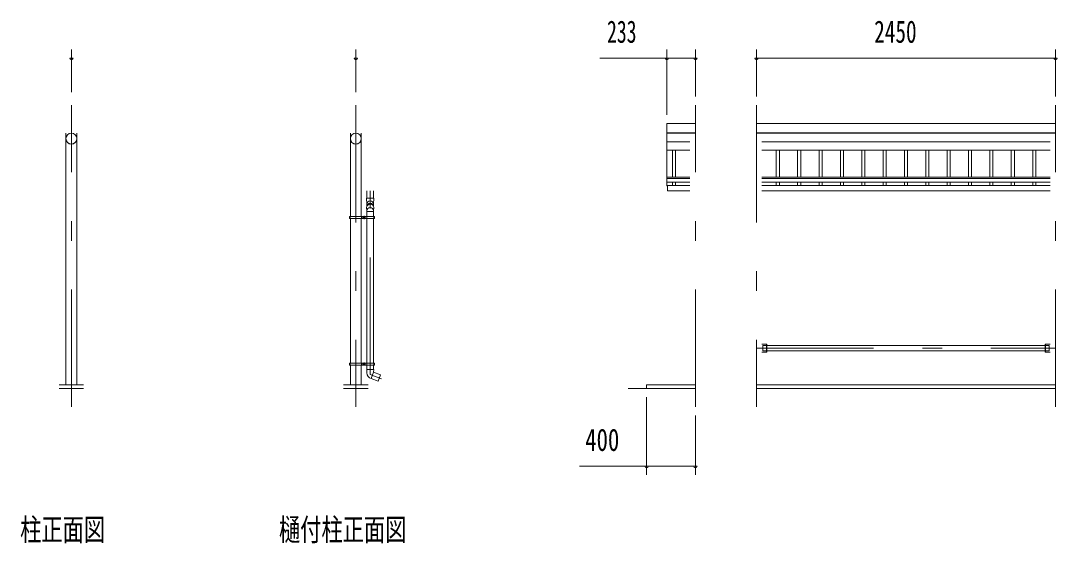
# Model space of a CAD drawing. Units: millimetres, scale not verified. Extents: x -31547 to 31550, y -14700 to 14700.
# Drawn here: x -31547 to -23057, y 1862 to 6138 of the extents above; entities that cross this region are included whole.
import ezdxf
from ezdxf.enums import TextEntityAlignment as Align

# ---------------------------------------------------------------- set-up
doc = ezdxf.new("R2010")
doc.units = ezdxf.units.MM
doc.header["$LTSCALE"] = 80
doc.linetypes.add('USER3', pattern=[24, 12, -5, 2, -5])
for name, color, linetype, lineweight in [('0-2_1-07BOLD', 7, 'Continuous', 18), ('0-3_1-27CENTER', 3, 'USER3', 18), ('0-4_1-47THIN', 4, 'Continuous', 18), ('0-5_1-57DIM', 3, 'Continuous', 18)]:
    doc.layers.add(name, color=color, linetype=linetype, lineweight=lineweight)
doc.styles.add('ＭＳ ゴシック', font='')
doc.styles.get('ＭＳ ゴシック').set_extended_font_data('MS Gothic')

msp = doc.modelspace()

# ---------------------------------------------------------------- linework, layer by layer
at = {"layer": '0-2_1-07BOLD'}
for p, q in [((-25520.73, 5296.54), (-23070.73, 5296.54)), ((-31176.46, 3157.54), (-31176.46, 5217.32)), ((-31087.36, 5217.32), (-31087.36, 3157.54)), ((-28846.73, 5217.32), (-28846.73, 4535.54)), ((-28757.63, 4535.54), (-28757.63, 5217.32)), ((-26253.73, 5221.4), (-26020.73, 5221.4)), ((-26020.73, 5217.32), (-26253.73, 5217.32)), ((-23070.73, 5221.4), (-25520.73, 5221.4)), ((-25520.73, 5217.32), (-23070.73, 5217.32)), ((-26253.73, 5147.84), (-26065.28, 5147.84)), ((-23115.28, 5147.84), (-25476.18, 5147.84)), ((-26065.28, 5078.35), (-26253.73, 5078.35)), ((-25476.18, 5078.35), (-23115.28, 5078.35)), ((-26065.28, 4856.72), (-26253.73, 4856.72)), ((-26253.73, 4846.3), (-26065.28, 4846.3)), ((-23115.28, 4856.72), (-25476.18, 4856.72)), ((-25476.18, 4846.3), (-23115.28, 4846.3)), ((-26065.28, 4816.69), (-26253.73, 4816.69)), ((-26248.73, 4790.36), (-26065.28, 4790.36)), ((-23115.28, 4816.69), (-25476.18, 4816.69)), ((-25476.18, 4790.36), (-23115.28, 4790.36)), ((-28711.67, 4745.36), (-28711.67, 4685.74)), ((-28656.67, 4685.74), (-28656.67, 4745.36)), ((-23115.28, 4745.36), (-25476.18, 4745.36)), ((-28848.32, 4527.54), (-28854.42, 4527.54)), ((-28848.32, 4535.54), (-28848.32, 4519.54)), ((-28846.72, 4519.54), (-28846.72, 3335.54)), ((-28757.63, 3386.14), (-28757.63, 4517.54)), ((-28757.62, 4519.54), (-28757.62, 3335.54)), ((-28756.02, 4535.54), (-28756.02, 4519.54)), ((-28713.27, 4535.54), (-28713.27, 4519.54)), ((-28656.67, 4576.09), (-28711.67, 4576.09)), ((-28711.67, 4519.54), (-28711.67, 3335.54)), ((-28656.67, 3335.54), (-28656.67, 4519.54)), ((-28655.07, 4519.54), (-28655.07, 4535.54)), ((-28655.07, 4527.54), (-28648.97, 4527.54)), ((-25439.38, 3490.54), (-25439.38, 3424.54)), ((-23115.28, 3490.54), (-23155.29, 3490.54)), ((-23155.28, 3490.54), (-23155.28, 3424.54)), ((-23152.09, 3424.54), (-23152.09, 3490.54)), ((-23152.08, 3490.54), (-23152.08, 3424.54)), ((-25436.18, 3478.89), (-23155.28, 3478.89)), ((-23155.28, 3436.19), (-25436.18, 3436.19)), ((-23123.23, 3436.19), (-23152.09, 3436.19)), ((-23123.24, 3436.19), (-23123.24, 3478.89)), ((-28854.42, 3327.54), (-28848.32, 3327.54)), ((-28848.32, 3335.54), (-28848.32, 3319.54)), ((-28846.72, 3319.54), (-28846.72, 3157.54)), ((-28757.63, 3335.54), (-28757.63, 3370.13)), ((-28757.63, 3157.54), (-28757.63, 3319.54)), ((-28757.62, 3319.54), (-28757.62, 3157.54)), ((-28756.02, 3319.54), (-28756.02, 3335.54)), ((-28713.27, 3335.54), (-28713.27, 3319.54)), ((-28711.67, 3319.54), (-28711.67, 3282.63)), ((-28656.67, 3282.63), (-28656.67, 3319.54)), ((-28655.07, 3319.54), (-28655.07, 3335.54)), ((-28655.07, 3327.54), (-28648.97, 3327.54)), ((-28713.17, 3282.63), (-28655.17, 3282.63)), ((-28711.41, 3256.84), (-28713.17, 3282.63)), ((-31031.91, 3157.54), (-31231.91, 3157.54)), ((-28902.18, 3157.54), (-28702.18, 3157.54)), ((-23070.73, 3157.54), (-25520.73, 3157.54)), ((-31231.91, 3127.54), (-31031.91, 3127.54)), ((-28702.18, 3127.54), (-28902.18, 3127.54)), ((-26570.73, 3127.54), (-26020.73, 3127.54)), ((-25520.73, 3127.54), (-23070.73, 3127.54))]:
    msp.add_line(p, q, dxfattribs=at)
for points in [[(-26020.73, 5296.54), (-26253.73, 5296.54), (-26253.73, 4787.78), (-26248.73, 4787.78)], [(-26248.73, 4790.36), (-26248.73, 4745.36), (-26065.28, 4745.36)], [(-28656.67, 4617.98), (-28656.67, 4636.07), (-28654.67, 4685.74), (-28713.67, 4685.74), (-28711.67, 4636.07), (-28711.67, 4617.97)], [(-28713.66, 4609), (-28711.67, 4583.03), (-28711.67, 4535.54)], [(-28656.67, 4535.54), (-28656.67, 4583.03), (-28654.67, 4608.87)], [(-25476.18, 3424.54), (-25436.18, 3424.54), (-25436.18, 3490.54), (-25476.18, 3490.54)], [(-23155.29, 3490.54), (-23155.29, 3424.54), (-23115.28, 3424.54)], [(-25439.38, 3436.19), (-25468.23, 3436.19), (-25468.23, 3478.89), (-25439.38, 3478.89)], [(-23152.09, 3478.89), (-23123.23, 3478.89), (-23123.23, 3436.19)], [(-28655.17, 3282.63), (-28656.67, 3260.63), (-28675.48, 3208.95)], [(-28675.2, 3208.85), (-28619.1, 3188.43), (-28600.29, 3240.11), (-28656.67, 3260.63)], [(-26020.73, 3157.54), (-26420.73, 3157.54), (-26420.73, 3127.54)]]:
    msp.add_lwpolyline(points, dxfattribs=at)
for points in [[(-28648.97, 4519.54), (-28854.42, 4519.54), (-28854.42, 4535.54), (-28648.97, 4535.54)], [(-28729.64, 4530.42), (-28729.64, 4524.65), (-28734.64, 4521.76), (-28739.65, 4524.65), (-28739.65, 4530.42), (-28734.64, 4533.31)], [(-28854.42, 3335.54), (-28648.97, 3335.54), (-28648.97, 3319.54), (-28854.42, 3319.54)], [(-28729.64, 3324.65), (-28729.64, 3330.43), (-28734.64, 3333.31), (-28739.65, 3330.43), (-28739.65, 3324.65), (-28734.64, 3321.76)]]:
    msp.add_lwpolyline(points, close=True, dxfattribs=at)
for centre, radius in [((-31131.91, 5172.77), 44.55), ((-28802.18, 5172.77), 44.55), ((-28734.64, 4527.54), 6.25), ((-28734.64, 4527.54), 4.9), ((-28734.64, 3327.54), 6.25), ((-28734.64, 3327.54), 4.9)]:
    msp.add_circle(centre, radius, dxfattribs=at)
for centre, radius, start, end in [((-31131.91, 5172.09), 44.55, 180, 0), ((-28802.18, 5172.09), 44.55, 180, 0), ((-28684.17, 4607.16), 29.55, 3.56303, 176.43697), ((-28684.17, 4636.37), 27.55, 3.55867, 176.44133), ((-28684.17, 4615.66), 27.55, 3.55867, 176.44133), ((-28684.17, 4582.05), 27.55, 3.55867, 176.44133), ((-28656.54, 3260.59), 55, 183.90576, 250.16731)]:
    msp.add_arc(centre, radius, start, end, dxfattribs=at)
at = {"layer": '0-3_1-27CENTER'}
for p, q in [((-31131.91, 2977.54), (-31131.91, 5447.54)), ((-28802.18, 5447.54), (-28802.18, 2977.54)), ((-26020.73, 2977.54), (-26020.73, 5447.54)), ((-25520.73, 5447.54), (-25520.73, 2977.54)), ((-23070.73, 2977.54), (-23070.73, 5447.54)), ((-28684.17, 3241.38), (-28684.17, 4745.36)), ((-28722.14, 4527.54), (-28747.14, 4527.54)), ((-28734.64, 4540.04), (-28734.64, 4515.04)), ((-25520.73, 3457.54), (-23070.73, 3457.54)), ((-28747.14, 3327.54), (-28722.14, 3327.54)), ((-28734.64, 3340.04), (-28734.64, 3315.04)), ((-28684.18, 3241.38), (-28590.91, 3207.43))]:
    msp.add_line(p, q, dxfattribs=at)
at = {"layer": '0-4_1-47THIN'}
for p, q in [((-26208.23, 5078.35), (-26208.23, 4856.72)), ((-26183.23, 4856.72), (-26183.23, 5078.35)), ((-25358.22, 4856.72), (-25358.22, 5078.35)), ((-25333.23, 5078.35), (-25333.23, 4856.72)), ((-25183.23, 5078.35), (-25183.23, 4856.72)), ((-25158.22, 4856.72), (-25158.22, 5078.35)), ((-25008.22, 4856.72), (-25008.22, 5078.35)), ((-24983.22, 5078.35), (-24983.22, 4856.72)), ((-24833.22, 5078.35), (-24833.22, 4856.72)), ((-24808.22, 4856.72), (-24808.22, 5078.35)), ((-24658.22, 4856.72), (-24658.22, 5078.35)), ((-24633.22, 5078.35), (-24633.22, 4856.72)), ((-24483.23, 5078.35), (-24483.23, 4856.72)), ((-24458.22, 4856.72), (-24458.22, 5078.35)), ((-24308.22, 4856.72), (-24308.22, 5078.35)), ((-24283.22, 5078.35), (-24283.22, 4856.72)), ((-24133.22, 5078.35), (-24133.22, 4856.72)), ((-24108.22, 4856.72), (-24108.22, 5078.35)), ((-23958.22, 4856.72), (-23958.22, 5078.35)), ((-23933.22, 5078.35), (-23933.22, 4856.72)), ((-23783.22, 5078.35), (-23783.22, 4856.72)), ((-23758.22, 4856.72), (-23758.22, 5078.35)), ((-23608.23, 4856.72), (-23608.23, 5078.35)), ((-23583.23, 5078.35), (-23583.23, 4856.72)), ((-23433.22, 5078.35), (-23433.22, 4856.72)), ((-23408.22, 4856.72), (-23408.22, 5078.35)), ((-23258.23, 4856.72), (-23258.23, 5078.35)), ((-23233.23, 5078.35), (-23233.23, 4856.72)), ((-26208.23, 4816.69), (-26208.23, 4790.36)), ((-26183.23, 4790.36), (-26183.23, 4816.69)), ((-25358.22, 4790.36), (-25358.22, 4816.69)), ((-25333.23, 4816.69), (-25333.23, 4790.36)), ((-25183.23, 4816.69), (-25183.23, 4790.36)), ((-25158.22, 4790.36), (-25158.22, 4816.69)), ((-25008.22, 4790.36), (-25008.22, 4816.69)), ((-24983.22, 4816.69), (-24983.22, 4790.36)), ((-24833.22, 4816.69), (-24833.22, 4790.36)), ((-24808.22, 4790.36), (-24808.22, 4816.69)), ((-24658.22, 4790.36), (-24658.22, 4816.69)), ((-24633.22, 4816.69), (-24633.22, 4790.36)), ((-24483.23, 4816.69), (-24483.23, 4790.36)), ((-24458.22, 4790.36), (-24458.22, 4816.69)), ((-24308.22, 4790.36), (-24308.22, 4816.69)), ((-24283.22, 4816.69), (-24283.22, 4790.36)), ((-24133.22, 4816.69), (-24133.22, 4790.36)), ((-24108.22, 4790.36), (-24108.22, 4816.69)), ((-23958.22, 4790.36), (-23958.22, 4816.69)), ((-23933.22, 4816.69), (-23933.22, 4790.36)), ((-23783.22, 4816.69), (-23783.22, 4790.36)), ((-23758.22, 4790.36), (-23758.22, 4816.69)), ((-23608.23, 4790.36), (-23608.23, 4816.69)), ((-23583.23, 4816.69), (-23583.23, 4790.36)), ((-23433.22, 4816.69), (-23433.22, 4790.36)), ((-23408.22, 4790.36), (-23408.22, 4816.69)), ((-23258.23, 4790.36), (-23258.23, 4816.69)), ((-23233.23, 4816.69), (-23233.23, 4790.36))]:
    msp.add_line(p, q, dxfattribs=at)
at = {"layer": '0-5_1-57DIM'}
for p, q in [((-31131.92, 5552.54), (-31131.92, 5902.53)), ((-28802.18, 5902.53), (-28802.18, 5552.54)), ((-26253.73, 5902.54), (-26253.73, 5366.54)), ((-26020.73, 5517.54), (-26020.73, 5902.54)), ((-25520.73, 5902.54), (-25520.73, 5517.54)), ((-23070.73, 5517.54), (-23070.73, 5902.54)), ((-31117.92, 5832.54), (-31145.92, 5832.54)), ((-28788.18, 5832.54), (-28816.18, 5832.54)), ((-26253.73, 5832.54), (-26803.23, 5832.54)), ((-26239.73, 5832.54), (-26267.73, 5832.54)), ((-26253.73, 5832.54), (-26020.73, 5832.54)), ((-26006.73, 5832.54), (-26034.73, 5832.54)), ((-25506.73, 5832.54), (-25534.73, 5832.54)), ((-25520.73, 5832.54), (-23070.73, 5832.54)), ((-23056.73, 5832.54), (-23084.73, 5832.54)), ((-26420.73, 3057.54), (-26420.73, 2422.54)), ((-26020.73, 2422.54), (-26020.73, 2907.54)), ((-26420.73, 2492.54), (-26970.23, 2492.54)), ((-26406.73, 2492.54), (-26434.73, 2492.54)), ((-26420.73, 2492.54), (-26020.73, 2492.54)), ((-26006.73, 2492.54), (-26034.73, 2492.54))]:
    msp.add_line(p, q, dxfattribs=at)
for centre in [(-31131.92, 5832.54), (-28802.18, 5832.54), (-26253.73, 5832.54), (-26020.73, 5832.54), (-25520.73, 5832.54), (-23070.73, 5832.54), (-26420.73, 2492.54), (-26020.73, 2492.54)]:
    msp.add_arc(centre, 14, 180, 0, dxfattribs=at)

# ---------------------------------------------------------------- texts
at = {"layer": '0-5_1-57DIM', "color": 7, "style": 'ＭＳ ゴシック'}
for s, width, p in [('233', 0.65, (-26744.67, 5902.54)), ('2450', 0.7, (-24556.14, 5902.54)), ('400', 0.75, (-26923.15, 2562.54)), ('柱正面図', 0.7, (-31551.91, 1827.4)), ('樋付柱正面図', 0.7, (-29432.18, 1827.4))]:
    msp.add_text(s, height=182.3, dxfattribs=dict(at, width=width)).set_placement(p, align=Align.BOTTOM_LEFT)

doc.saveas('drawing.dxf')
